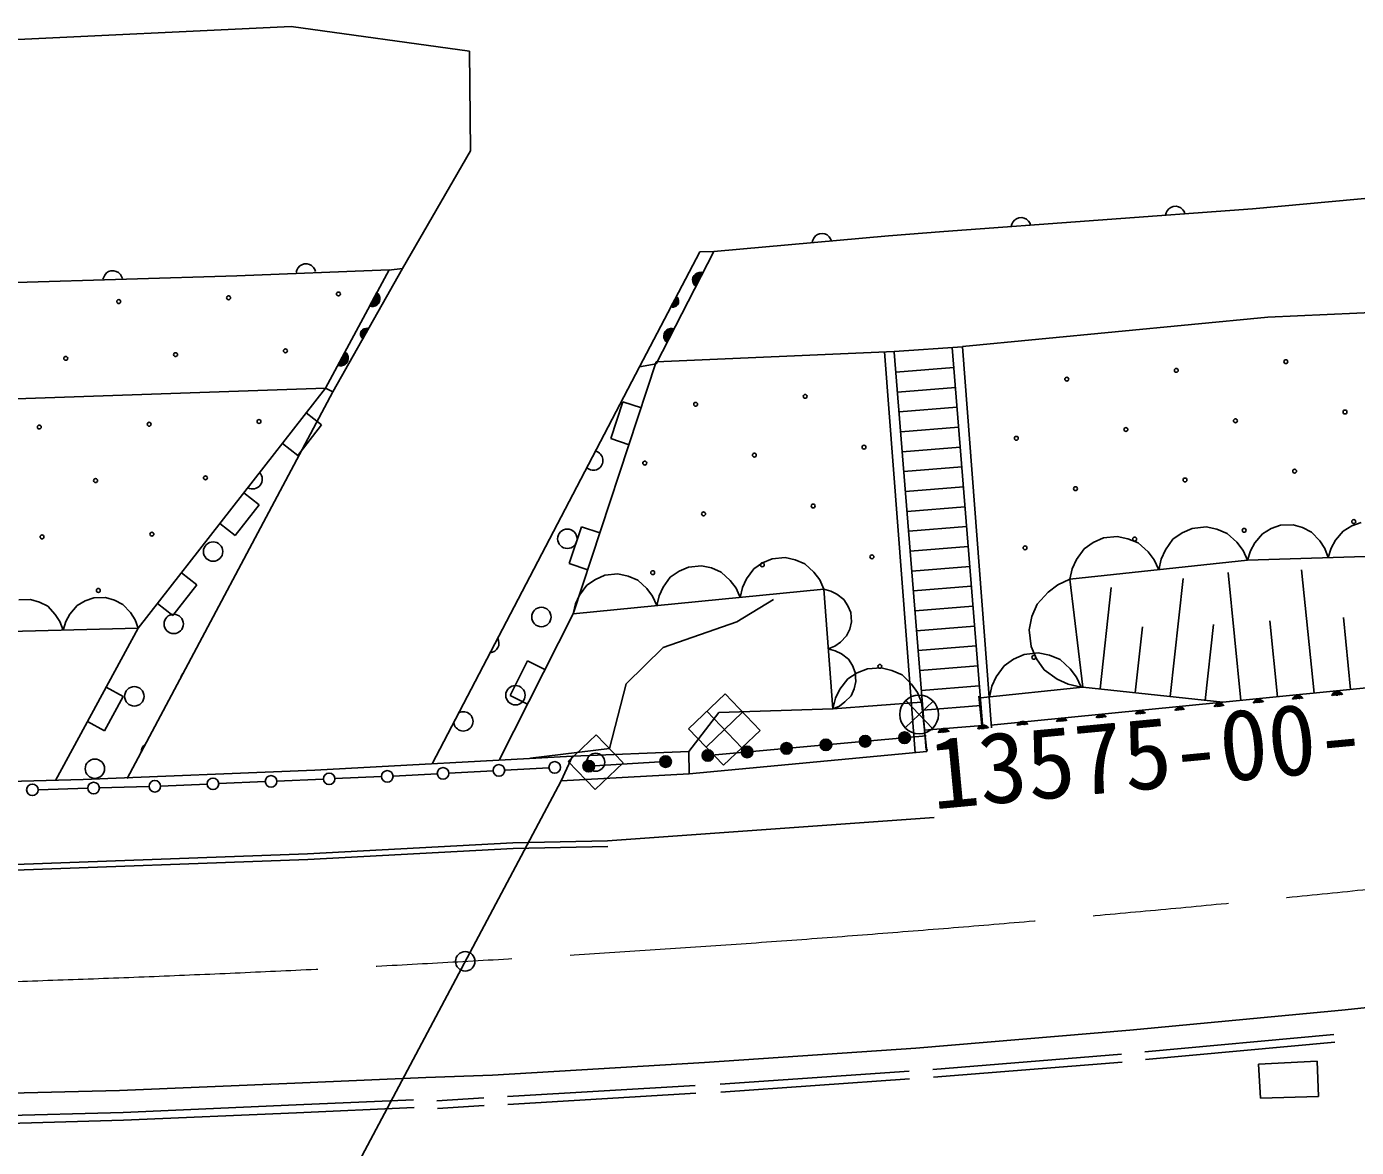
# Model space of a CAD drawing. Units: millimetres, scale not verified. Extents: x 40000 to 680000, y 20000 to 380000.
# Drawn here: x 372204 to 406428, y 264047 to 292896 of the extents above; entities that cross this region are included whole.
import ezdxf
from ezdxf.enums import TextEntityAlignment as Align

# ---------------------------------------------------------------- set-up
doc = ezdxf.new("R2010")
doc.units = ezdxf.units.MM
doc.header["$LTSCALE"] = 1000
doc.header["$PDMODE"] = 32
doc.header["$PDSIZE"] = 500
doc.linetypes.add('CHAIN', pattern=[18.5, 12, -1.5, 3.5, -1.5])
for name, color, linetype, lineweight in [('M-BGD', 7, 'Continuous', 25), ('M-BMK', 2, 'CHAIN', 13), ('M-STR-STR1', 1, 'Continuous', 25)]:
    doc.layers.add(name, color=color, linetype=linetype, lineweight=lineweight)
doc.layers.add('M-STR-OTRS', color=6, linetype='Continuous')
doc.styles.add('ＭＳ ゴシック', font='')
doc.styles.get('ＭＳ ゴシック').set_extended_font_data('MS Gothic')

msp = doc.modelspace()

# ---------------------------------------------------------------- linework, layer by layer
at = {"layer": 'M-BGD'}
for p, q in [((379010, 292896), (362440, 292111)), ((383599, 292264), (379010, 292896)), ((383631, 289696), (383599, 292264)), ((381877, 286669), (383631, 289696)), ((410885, 288859), (403754, 288205)), ((403754, 288205), (395808, 287621)), ((401560, 288150), (401604, 288208)), ((401604, 288208), (401656, 288242)), ((401656, 288242), (401714, 288264)), ((401714, 288264), (401791, 288270)), ((401791, 288270), (401851, 288257)), ((401851, 288257), (401908, 288231)), ((401908, 288231), (401961, 288179)), ((401961, 288179), (401994, 288133)), ((397561, 287807), (397587, 287858)), ((397587, 287858), (397630, 287916)), ((397630, 287916), (397683, 287950)), ((397683, 287950), (397740, 287972)), ((397740, 287972), (397818, 287978)), ((397818, 287978), (397878, 287965)), ((397878, 287965), (397935, 287939)), ((397935, 287939), (397987, 287888)), ((397987, 287888), (398021, 287841)), ((398021, 287841), (398044, 287785)), ((401518, 288040), (401534, 288099)), ((401534, 288099), (401560, 288150)), ((401994, 288133), (402017, 288077)), ((394385, 287512), (389888, 287109)), ((392462, 287450), (392505, 287508)), ((392505, 287508), (392557, 287543)), ((392557, 287543), (392614, 287565)), ((392614, 287565), (392692, 287572)), ((392692, 287572), (392752, 287559)), ((392752, 287559), (392809, 287534)), ((392809, 287534), (392862, 287483)), ((392862, 287483), (392896, 287437)), ((395808, 287621), (394385, 287512)), ((397545, 287748), (397561, 287807)), ((392421, 287340), (392436, 287399)), ((392436, 287399), (392462, 287450)), ((392896, 287437), (392919, 287381)), ((389533, 287100), (387978, 284142)), ((389888, 287109), (388403, 284216)), ((389533, 287100), (389888, 287109)), ((377614, 286479), (371934, 286312)), ((374188, 286450), (374216, 286500)), ((374216, 286500), (374261, 286556)), ((374261, 286556), (374315, 286588)), ((374315, 286588), (374373, 286608)), ((374373, 286608), (374451, 286611)), ((374451, 286611), (374510, 286595)), ((374510, 286595), (374566, 286567)), ((374566, 286567), (374617, 286514)), ((374617, 286514), (374649, 286467)), ((374649, 286467), (374669, 286410)), ((381537, 286639), (377614, 286479)), ((379142, 286570), (379160, 286628)), ((379160, 286628), (379188, 286678)), ((379188, 286678), (379233, 286735)), ((379233, 286735), (379287, 286767)), ((379287, 286767), (379345, 286787)), ((379345, 286787), (379423, 286789)), ((379423, 286789), (379482, 286774)), ((379482, 286774), (379538, 286746)), ((379538, 286746), (379589, 286693)), ((379589, 286693), (379621, 286645)), ((379621, 286645), (379641, 286588)), ((379899, 283586), (381537, 286639)), ((380084, 283498), (381877, 286669)), ((381877, 286669), (381530, 286629)), ((389418, 286520), (389350, 286388)), ((389351, 286335), (389461, 286551)), ((389354, 286435), (389382, 286490)), ((389495, 286561), (389362, 286303)), ((389375, 286273), (389525, 286566)), ((389382, 286490), (389417, 286525)), ((389555, 286569), (389391, 286249)), ((389408, 286228), (389582, 286566)), ((389417, 286525), (389458, 286553)), ((389609, 286564), (389426, 286208)), ((389458, 286553), (389515, 286568)), ((389515, 286568), (389561, 286571)), ((389561, 286571), (389609, 286564)), ((374170, 286392), (374188, 286450)), ((389345, 286386), (389354, 286435)), ((389347, 286336), (389345, 286386)), ((389368, 286281), (389347, 286336)), ((389392, 286243), (389368, 286281)), ((389426, 286208), (389392, 286243)), ((381033, 285699), (381222, 286052)), ((381239, 286031), (381060, 285696)), ((381086, 285693), (381257, 286011)), ((381272, 285986), (381116, 285696)), ((381146, 285700), (381284, 285956)), ((381295, 285923), (381180, 285710)), ((381222, 286052), (381255, 286016)), ((381225, 285739), (381295, 285871)), ((381255, 286016), (381278, 285977)), ((381290, 285823), (381261, 285769)), ((381278, 285977), (381299, 285922)), ((381299, 285872), (381290, 285823)), ((381299, 285922), (381299, 285872)), ((388787, 285682), (388927, 285947)), ((388940, 285932), (388807, 285680)), ((388827, 285678), (388953, 285917)), ((388964, 285898), (388849, 285680)), ((388872, 285683), (388974, 285876)), ((388982, 285851), (388898, 285691)), ((388927, 285947), (388952, 285921)), ((388931, 285713), (388983, 285812)), ((388952, 285921), (388969, 285892)), ((388979, 285777), (388958, 285735)), ((388969, 285892), (388985, 285851)), ((388986, 285813), (388979, 285777)), ((388985, 285851), (388986, 285813)), ((381080, 285691), (381033, 285699)), ((381126, 285694), (381080, 285691)), ((381183, 285707), (381126, 285694)), ((381225, 285735), (381183, 285707)), ((381261, 285769), (381225, 285735)), ((388823, 285676), (388787, 285682)), ((388857, 285678), (388823, 285676)), ((388900, 285689), (388857, 285678)), ((388931, 285709), (388900, 285689)), ((388958, 285735), (388931, 285709)), ((411587, 285737), (404146, 285420)), ((380804, 284960), (380893, 285118)), ((380859, 285096), (380804, 284999)), ((380918, 285125), (380811, 284935)), ((380820, 284913), (380941, 285128)), ((380964, 285129), (380831, 284894)), ((380832, 285075), (380859, 285100)), ((380843, 284878), (380984, 285126)), ((381004, 285123), (380856, 284862)), ((380859, 285100), (380891, 285120)), ((380891, 285120), (380934, 285129)), ((380934, 285129), (380968, 285131)), ((380968, 285131), (381004, 285123)), ((388608, 284889), (388719, 285104)), ((388752, 285115), (388620, 284856)), ((388633, 284827), (388783, 285119)), ((388812, 285122), (388648, 284802)), ((388666, 284782), (388839, 285120)), ((388674, 285079), (388716, 285107)), ((388866, 285117), (388683, 284761)), ((388716, 285107), (388773, 285121)), ((388773, 285121), (388818, 285125)), ((388818, 285125), (388866, 285117)), ((404146, 285420), (396290, 284658)), ((380801, 284998), (380809, 285035)), ((380801, 284961), (380801, 284998)), ((380815, 284919), (380801, 284961)), ((380809, 285035), (380832, 285075)), ((380832, 284890), (380815, 284919)), ((380856, 284862), (380832, 284890)), ((388603, 284940), (388611, 284988)), ((388604, 284890), (388603, 284940)), ((388626, 284835), (388604, 284890)), ((388675, 285074), (388607, 284941)), ((388611, 284988), (388639, 285044)), ((388650, 284797), (388626, 284835)), ((388639, 285044), (388674, 285079)), ((388683, 284761), (388650, 284797)), ((380214, 284173), (380403, 284526)), ((380420, 284505), (380241, 284170)), ((380268, 284167), (380438, 284484)), ((380453, 284459), (380297, 284170)), ((380328, 284174), (380465, 284430)), ((380403, 284526), (380436, 284490)), ((380436, 284490), (380460, 284451)), ((380460, 284451), (380480, 284396)), ((394534, 284533), (388404, 284264)), ((395069, 274206), (394285, 284522)), ((396290, 284652), (394534, 284533)), ((395358, 274273), (394536, 284514)), ((396025, 284634), (396813, 274825)), ((397036, 274846), (396290, 284652)), ((380262, 284165), (380214, 284173)), ((380307, 284167), (380262, 284165)), ((380365, 284181), (380307, 284167)), ((380476, 284397), (380362, 284184)), ((380407, 284208), (380365, 284181)), ((380406, 284213), (380476, 284345)), ((380442, 284243), (380407, 284208)), ((380471, 284297), (380442, 284243)), ((380480, 284346), (380471, 284297)), ((380480, 284396), (380480, 284346)), ((387978, 284142), (382639, 273916)), ((388404, 284264), (386270, 277781)), ((387978, 284142), (388403, 284216)), ((394577, 284002), (396066, 284122)), ((365249, 283080), (379899, 283586)), ((374792, 273542), (380084, 283498)), ((375076, 277408), (379899, 283586)), ((379899, 283586), (380084, 283498)), ((394618, 283490), (396107, 283610)), ((387553, 283239), (387238, 282290)), ((388027, 283082), (387553, 283239)), ((394659, 282978), (396148, 283098)), ((379797, 282643), (379403, 282951)), ((379182, 281855), (379797, 282643)), ((394700, 282466), (396189, 282586)), ((378788, 282163), (379182, 281855)), ((387238, 282290), (387713, 282133)), ((394741, 281954), (396231, 282074)), ((394783, 281442), (396272, 281562)), ((394824, 280930), (396313, 281049)), ((378190, 280584), (377795, 280891)), ((377574, 279796), (378190, 280584)), ((394865, 280418), (396354, 280537)), ((377180, 280103), (377574, 279796)), ((386486, 280021), (386172, 279072)), ((386961, 279864), (386486, 280021)), ((394906, 279906), (396395, 280025)), ((402204, 279979), (401945, 279865)), ((402559, 280017), (402204, 279979)), ((402837, 279960), (402559, 280017)), ((403103, 279850), (402837, 279960)), ((404236, 279975), (404011, 279843)), ((404477, 280061), (404236, 279975)), ((404798, 280071), (404477, 280061)), ((405045, 280001), (404798, 280071)), ((405277, 279884), (405045, 280001)), ((406311, 280042), (406086, 279910)), ((406552, 280128), (406311, 280042)), ((399658, 279619), (399421, 279455)), ((399917, 279734), (399658, 279619)), ((400272, 279772), (399917, 279734)), ((400550, 279715), (400272, 279772)), ((400816, 279605), (400550, 279715)), ((401708, 279700), (401512, 279425)), ((401945, 279865), (401708, 279700)), ((403353, 279623), (403103, 279850)), ((403514, 279414), (403353, 279623)), ((404011, 279843), (403816, 279608)), ((405487, 279662), (405277, 279884)), ((405618, 279464), (405487, 279662)), ((405891, 279675), (405779, 279469)), ((406086, 279910), (405891, 279675)), ((394947, 279394), (396436, 279513)), ((399421, 279455), (399225, 279179)), ((401066, 279377), (400816, 279605)), ((401227, 279169), (401066, 279377)), ((401512, 279425), (401405, 279188)), ((403628, 279161), (403514, 279414)), ((403628, 279161), (411928, 279430)), ((403704, 279402), (403628, 279161)), ((403816, 279608), (403704, 279402)), ((405703, 279228), (405618, 279464)), ((405779, 279469), (405703, 279228)), ((386172, 279072), (386646, 278915)), ((389240, 278985), (388995, 278879)), ((389573, 279018), (389240, 278985)), ((389833, 278962), (389573, 279018)), ((390083, 278856), (389833, 278962)), ((390921, 278939), (390735, 278682)), ((391145, 279091), (390921, 278939)), ((391390, 279197), (391145, 279091)), ((391723, 279229), (391390, 279197)), ((391983, 279174), (391723, 279229)), ((392233, 279068), (391983, 279174)), ((392465, 278852), (392233, 279068)), ((394988, 278882), (396477, 279001)), ((399054, 278669), (403628, 279161)), ((399117, 278942), (399054, 278669)), ((399225, 279179), (399117, 278942)), ((401341, 278915), (401227, 279169)), ((401405, 279188), (401341, 278915)), ((376582, 278524), (376188, 278832)), ((386845, 278668), (386621, 278515)), ((387090, 278773), (386845, 278668)), ((387423, 278806), (387090, 278773)), ((387683, 278750), (387423, 278806)), ((387933, 278644), (387683, 278750)), ((388166, 278429), (387933, 278644)), ((388771, 278727), (388585, 278470)), ((388995, 278879), (388771, 278727)), ((390315, 278640), (390083, 278856)), ((390465, 278443), (390315, 278640)), ((390735, 278682), (390632, 278460)), ((392615, 278655), (392465, 278852)), ((392720, 278416), (392615, 278655)), ((399054, 278669), (398745, 278531)), ((399388, 275895), (399054, 278669)), ((401638, 275651), (401967, 278692)), ((403458, 275552), (403126, 278841)), ((405339, 275742), (405019, 278911)), ((375967, 277736), (376582, 278524)), ((386270, 277781), (392720, 278416)), ((386435, 278258), (386332, 278036)), ((386621, 278515), (386435, 278258)), ((388315, 278232), (388166, 278429)), ((388482, 278248), (388420, 277992)), ((388585, 278470), (388482, 278248)), ((390570, 278204), (390465, 278443)), ((390632, 278460), (390570, 278204)), ((392902, 278367), (392720, 278416)), ((392720, 278416), (392950, 275337)), ((393058, 278290), (392902, 278367)), ((393239, 278153), (393058, 278290)), ((395029, 278369), (396518, 278489)), ((398492, 278336), (398214, 278033)), ((398745, 278531), (398492, 278336)), ((399838, 275846), (400121, 278455)), ((372304, 278151), (372005, 278144)), ((372534, 278084), (372304, 278151)), ((372749, 277974), (372534, 278084)), ((372943, 277766), (372749, 277974)), ((373504, 277993), (373320, 277775)), ((373713, 278114), (373504, 277993)), ((373939, 278192), (373713, 278114)), ((374239, 278200), (373939, 278192)), ((374468, 278133), (374239, 278200)), ((374683, 278022), (374468, 278133)), ((374877, 277814), (374683, 278022)), ((375572, 278044), (375967, 277736)), ((386332, 278036), (386270, 277781)), ((388420, 277992), (388315, 278232)), ((390480, 277571), (391424, 278152)), ((393344, 277990), (393239, 278153)), ((393415, 277814), (393344, 277990)), ((395070, 277857), (396559, 277977)), ((398214, 278033), (398079, 277710)), ((373064, 277580), (372943, 277766)), ((373142, 277359), (373064, 277580)), ((373214, 277584), (373142, 277359)), ((373320, 277775), (373214, 277584)), ((374998, 277629), (374877, 277814)), ((375076, 277408), (374998, 277629)), ((386270, 277781), (384370, 274018)), ((388588, 276913), (390480, 277571)), ((393389, 277390), (393433, 277575)), ((393433, 277575), (393415, 277814)), ((398079, 277710), (398009, 277372)), ((404399, 275647), (404201, 277600)), ((406280, 275837), (406093, 277687)), ((375076, 277408), (365406, 277164)), ((372945, 273494), (375076, 277408)), ((393309, 277214), (393389, 277390)), ((395111, 277345), (396601, 277465)), ((398009, 277372), (398054, 276941)), ((400738, 275748), (400922, 277443)), ((402538, 275553), (402749, 277508)), ((387631, 275976), (388588, 276913)), ((392835, 276876), (393008, 276947)), ((393017, 276828), (392835, 276876)), ((393008, 276947), (393151, 277051)), ((393151, 277051), (393309, 277214)), ((395153, 276833), (396642, 276953)), ((398054, 276941), (398193, 276625)), ((385099, 276571), (384648, 275678)), ((385545, 276346), (385099, 276571)), ((393173, 276751), (393017, 276828)), ((393354, 276613), (393173, 276751)), ((393459, 276451), (393354, 276613)), ((397606, 276616), (397361, 276446)), ((397874, 276734), (397606, 276616)), ((398240, 276774), (397874, 276734)), ((398193, 276625), (398392, 276337)), ((398527, 276715), (398240, 276774)), ((398802, 276601), (398527, 276715)), ((399061, 276366), (398802, 276601)), ((393583, 276261), (393342, 276106)), ((393530, 276274), (393459, 276451)), ((393548, 276036), (393530, 276274)), ((393846, 276366), (393583, 276261)), ((394200, 276392), (393846, 276366)), ((394474, 276326), (394200, 276392)), ((394735, 276207), (394474, 276326)), ((394976, 275972), (394735, 276207)), ((395194, 276321), (396683, 276441)), ((397361, 276446), (397159, 276161)), ((398392, 276337), (398726, 276098)), ((399227, 276151), (399061, 276366)), ((402988, 275505), (410513, 276264)), ((410513, 276264), (402988, 275505)), ((374689, 275651), (374250, 275890)), ((387204, 274317), (387631, 275976)), ((393342, 276106), (393138, 275839)), ((393424, 275674), (393504, 275851)), ((393504, 275851), (393548, 276036)), ((395129, 275759), (394976, 275972)), ((395235, 275809), (396724, 275929)), ((396753, 275617), (399388, 275895)), ((397047, 275916), (396982, 275634)), ((397159, 276161), (397047, 275916)), ((398726, 276098), (399014, 275966)), ((399014, 275966), (399345, 275889)), ((399345, 275889), (399227, 276151)), ((402988, 275505), (399388, 275895)), ((374211, 274773), (374689, 275651)), ((384648, 275678), (385095, 275453)), ((389243, 274822), (390183, 275720)), ((390183, 275720), (391082, 274781)), ((393022, 275606), (392950, 275337)), ((393138, 275839), (393022, 275606)), ((393123, 275408), (393266, 275512)), ((393266, 275512), (393424, 275674)), ((394816, 274847), (395535, 275535)), ((394831, 275551), (395519, 274832)), ((395234, 275503), (395129, 275759)), ((396707, 275662), (396800, 274824)), ((397018, 274917), (402988, 275505)), ((390018, 275239), (389244, 274239)), ((389693, 274352), (390632, 275251)), ((389713, 275271), (390612, 274332)), ((392950, 275337), (390018, 275239)), ((392950, 275337), (395234, 275503)), ((392950, 275337), (393123, 275408)), ((395371, 274233), (395234, 275503)), ((395276, 275297), (396765, 275417)), ((373772, 275012), (374211, 274773)), ((390142, 273882), (389243, 274822)), ((395317, 274785), (396806, 274904)), ((386145, 273978), (386867, 274669)), ((386867, 274669), (387559, 273946)), ((393720, 274495), (389737, 274134)), ((391082, 274781), (390142, 273882)), ((395360, 274641), (393720, 274495)), ((385172, 274069), (387204, 274317)), ((386258, 274113), (389244, 274239)), ((389244, 274239), (389257, 273665)), ((389257, 273665), (395371, 274233)), ((395395, 274276), (395358, 274273)), ((385646, 273820), (384509, 273759)), ((386836, 273255), (386145, 273978)), ((388651, 273976), (386672, 273859)), ((387559, 273946), (386836, 273255)), ((378346, 273463), (377150, 273412)), ((379841, 273527), (378645, 273476)), ((381337, 273590), (380141, 273539)), ((382774, 273666), (381637, 273605)), ((384210, 273743), (383073, 273682)), ((389257, 273665), (385962, 273482)), ((373779, 273292), (372504, 273254)), ((375354, 273337), (374079, 273300)), ((376850, 273399), (375654, 273348)), ((387158, 271940), (395559, 272540)), ((379431, 271605), (384721, 271887)), ((384721, 271887), (387158, 271940)), ((384721, 271887), (387158, 271940)), ((384724, 271737), (387161, 271790)), ((369266, 271232), (379431, 271605)), ((369269, 271082), (379439, 271456)), ((379439, 271456), (384724, 271737)), ((411474, 268137), (406050, 267578)), ((406050, 267578), (400598, 267066)), ((400598, 267066), (395090, 266601)), ((405851, 266953), (400983, 266508)), ((405870, 266754), (401001, 266309)), ((395090, 266601), (389652, 266229)), ((400380, 266443), (395526, 266053)), ((403912, 266190), (405417, 266264)), ((405417, 266264), (405454, 265355)), ((389652, 266229), (384193, 265908)), ((394916, 266011), (390054, 265672)), ((400396, 266244), (395542, 265853)), ((403960, 265311), (403912, 266190)), ((374595, 265514), (379107, 265696)), ((379107, 265696), (382478, 265846)), ((382478, 265846), (384193, 265908)), ((389412, 265643), (384579, 265355)), ((394930, 265811), (390068, 265472)), ((368751, 265363), (374595, 265514)), ((379145, 265139), (382166, 265272)), ((383968, 265324), (382763, 265246)), ((389424, 265443), (384590, 265155)), ((405454, 265355), (403960, 265311)), ((368821, 264783), (374690, 264947)), ((374690, 264947), (379145, 265139)), ((379154, 264939), (374697, 264747)), ((382175, 265073), (379154, 264939)), ((383981, 265125), (382776, 265046)), ((374697, 264747), (368826, 264584))]:
    msp.add_line(p, q, dxfattribs=at)
for centre, radius in [((374576, 285818), 49.8), ((377403, 285916), 49.8), ((380230, 286014), 49.8), ((373212, 284356), 49.8), ((376038, 284453), 49.8), ((378865, 284551), 49.8), ((401793, 284047), 49.8), ((404613, 284272), 49.8), ((398974, 283822), 49.8), ((392243, 283378), 49.8), ((389422, 283174), 49.8), ((375358, 282660), 49.8), ((378186, 282731), 49.8), ((403315, 282750), 49.8), ((406135, 282975), 49.8), ((372531, 282588), 49.8), ((397676, 282299), 49.8), ((400496, 282524), 49.8), ((393756, 282070), 49.8), ((388114, 281661), 49.8), ((390935, 281866), 49.8), ((376807, 281282), 49.8), ((404838, 281452), 49.8), ((373980, 281210), 49.8), ((399199, 281002), 49.8), ((402018, 281227), 49.8), ((389627, 280353), 49.8), ((392448, 280557), 49.8), ((386121, 279713), 249), ((403540, 279930), 49.8), ((406360, 280155), 49.8), ((372602, 279761), 49.8), ((375429, 279832), 49.8), ((377005, 279383), 249), ((400721, 279705), 49.8), ((393960, 279249), 49.8), ((397901, 279480), 49.8), ((391139, 279044), 49.8), ((388318, 278840), 49.8), ((374051, 278383), 49.8), ((385453, 277699), 249), ((375991, 277520), 249), ((398127, 276661), 49.8), ((394164, 276428), 49.8), ((374977, 275657), 249), ((384786, 275686), 249), ((395175, 275191), 498), ((392775, 274409), 149), ((392775, 274409), 132), ((392775, 274409), 115), ((392775, 274409), 96.7), ((392775, 274409), 79.5), ((393787, 274501), 149), ((393787, 274501), 132), ((393787, 274501), 115), ((393787, 274501), 96.7), ((393787, 274501), 79.5), ((393787, 274501), 58.5), ((393787, 274501), 40.5), ((393787, 274501), 23.2), ((393787, 274501), 4.5), ((394800, 274591), 149), ((394800, 274591), 132), ((394800, 274591), 115), ((394800, 274591), 96.7), ((394800, 274591), 79.5), ((394800, 274591), 58.5), ((394800, 274591), 40.5), ((394800, 274591), 23.2), ((394800, 274591), 4.5), ((386852, 273962), 232), ((389737, 274134), 149), ((389737, 274134), 132), ((389737, 274134), 115), ((389737, 274134), 96.7), ((389737, 274134), 79.5), ((389737, 274134), 58.5), ((389737, 274134), 40.5), ((389737, 274134), 23.2), ((389737, 274134), 4.5), ((390749, 274226), 149), ((390749, 274226), 132), ((390749, 274226), 115), ((390749, 274226), 96.7), ((390749, 274226), 79.5), ((390749, 274226), 58.5), ((390749, 274226), 40.5), ((390749, 274226), 23.2), ((390749, 274226), 4.5), ((391762, 274318), 149), ((391762, 274318), 132), ((391762, 274318), 115), ((391762, 274318), 96.7), ((391762, 274318), 79.5), ((391762, 274318), 58.5), ((391762, 274318), 40.5), ((391762, 274318), 23.2), ((391762, 274318), 4.5), ((392775, 274409), 58.5), ((392775, 274409), 40.5), ((392775, 274409), 23.2), ((392775, 274409), 4.5), ((373962, 273794), 249), ((382923, 273674), 149), ((384360, 273751), 149), ((385796, 273828), 149), ((386672, 273859), 149), ((386672, 273859), 132), ((386672, 273859), 115), ((386672, 273859), 96.7), ((386672, 273859), 79.5), ((386672, 273859), 58.5), ((386672, 273859), 40.5), ((386672, 273859), 23.2), ((386672, 273859), 4.5), ((388651, 273976), 149), ((388651, 273976), 132), ((388651, 273976), 115), ((388651, 273976), 96.7), ((388651, 273976), 79.5), ((388651, 273976), 58.5), ((388651, 273976), 40.5), ((388651, 273976), 23.2), ((388651, 273976), 4.5), ((375504, 273342), 149), ((377000, 273405), 149), ((378496, 273469), 149), ((379991, 273533), 149), ((381487, 273597), 149), ((372354, 273250), 149), ((373929, 273296), 149)]:
    msp.add_circle(centre, radius, dxfattribs=at)
for centre, radius, start, end in [((386788, 281727), 249, 227.6664, 77.1994), ((378020, 281246), 249, 241.6128, 42.4331), ((384113, 277026), 249, 274.8101, 30.0558), ((376415, 276081), 249, 138.3422, 165.6663), ((403913, 275429), 149, 32.0014, 158.7986), ((403913, 275429), 132, 35.8176, 154.9824), ((403913, 275429), 115, 41.0201, 149.7799), ((403913, 275429), 96.7, 49.0906, 141.7094), ((403913, 275429), 79.5, 62.6084, 128.1916), ((404924, 275531), 149, 29.2069, 161.5931), ((404924, 275531), 132, 32.5554, 158.2446), ((404924, 275531), 115, 37.0693, 153.7307), ((404924, 275531), 96.7, 43.9131, 146.8869), ((404924, 275531), 79.5, 54.6712, 136.1288), ((405936, 275633), 149, 26.4694, 164.3306), ((405936, 275633), 132, 29.3838, 161.4162), ((405936, 275633), 115, 33.2776, 157.5224), ((405936, 275633), 96.7, 39.0815, 151.7185), ((405936, 275633), 79.5, 47.847, 142.953), ((405936, 275633), 58.5, 71.9177, 118.8823), ((383445, 275013), 249, 186.1406, 118.7253), ((399864, 275041), 149, 34.0048, 156.7952), ((399864, 275041), 132, 38.1743, 152.6257), ((400877, 275132), 149, 36.4725, 154.3275), ((400877, 275132), 132, 41.1021, 149.6979), ((400877, 275132), 115, 47.5672, 143.2328), ((400877, 275132), 96.7, 58.1677, 132.6322), ((400877, 275132), 79.5, 81.0842, 109.7158), ((401890, 275224), 149, 37.8382, 152.9618), ((401890, 275224), 132, 42.7358, 148.0642), ((401890, 275224), 115, 49.6393, 141.1607), ((401890, 275224), 96.7, 61.238, 129.562), ((402901, 275327), 149, 34.8895, 155.9105), ((402901, 275327), 132, 39.2205, 151.5795), ((402901, 275327), 115, 45.2115, 145.5885), ((402901, 275327), 96.7, 54.8099, 135.9901), ((402901, 275327), 79.5, 72.9413, 117.8587), ((395813, 274681), 149, 24.6069, 166.1931), ((396826, 274771), 149, 26.91, 163.89), ((396826, 274771), 132, 29.8929, 160.9071), ((396826, 274771), 115, 33.8833, 156.9167), ((396826, 274771), 96.7, 39.8459, 150.9541), ((396826, 274771), 79.5, 48.9004, 141.8997), ((396826, 274771), 58.5, 74.703, 116.097), ((397839, 274861), 149, 29.2298, 161.5702), ((397839, 274861), 132, 32.582, 158.218), ((397839, 274861), 115, 37.1013, 153.6987), ((397839, 274861), 96.7, 43.9543, 146.8457), ((397839, 274861), 79.5, 54.7314, 136.0686), ((398851, 274951), 149, 31.5938, 159.2062), ((398851, 274951), 132, 35.34, 155.46), ((398851, 274951), 115, 40.438, 150.362), ((398851, 274951), 96.7, 48.3166, 142.4834), ((398851, 274951), 79.5, 61.3636, 129.4364), ((399864, 275041), 115, 43.9142, 146.8858), ((399864, 275041), 96.7, 53.009, 137.791), ((399864, 275041), 79.5, 69.4027, 121.3973), ((395813, 274681), 132, 27.2373, 163.5627), ((395813, 274681), 115, 30.7337, 160.0663), ((395813, 274681), 96.7, 35.8973, 154.9027), ((395813, 274681), 79.5, 43.5422, 147.2578), ((395813, 274681), 58.5, 62.4687, 128.3313), ((375401, 274218), 249, 124.4896, 179.5189)]:
    msp.add_arc(centre, radius, start, end, dxfattribs=at)
at = {"layer": 'M-BMK'}
msp.add_arc((355343, 768044), 500000, 260.81767, 276.1223, dxfattribs=at)
at = {"layer": 'M-STR-OTRS'}
msp.add_point((383494, 268837), dxfattribs=at)
at = {"layer": 'M-STR-STR1'}
for p, q in [((379622, 273757), (386258, 274113)), ((386258, 274113), (385962, 273482)), ((369039, 273386), (373660, 273515)), ((373660, 273515), (379622, 273757)), ((385962, 273482), (379470, 261266))]:
    msp.add_line(p, q, dxfattribs=at)

# ---------------------------------------------------------------- texts
at = {"layer": 'M-BGD', "style": 'ＭＳ ゴシック'}
msp.add_text('13575-00-3', height=1833, rotation=5.4, dxfattribs=at).set_placement((395591, 272198), align=Align.BOTTOM_LEFT)

doc.saveas('drawing.dxf')
